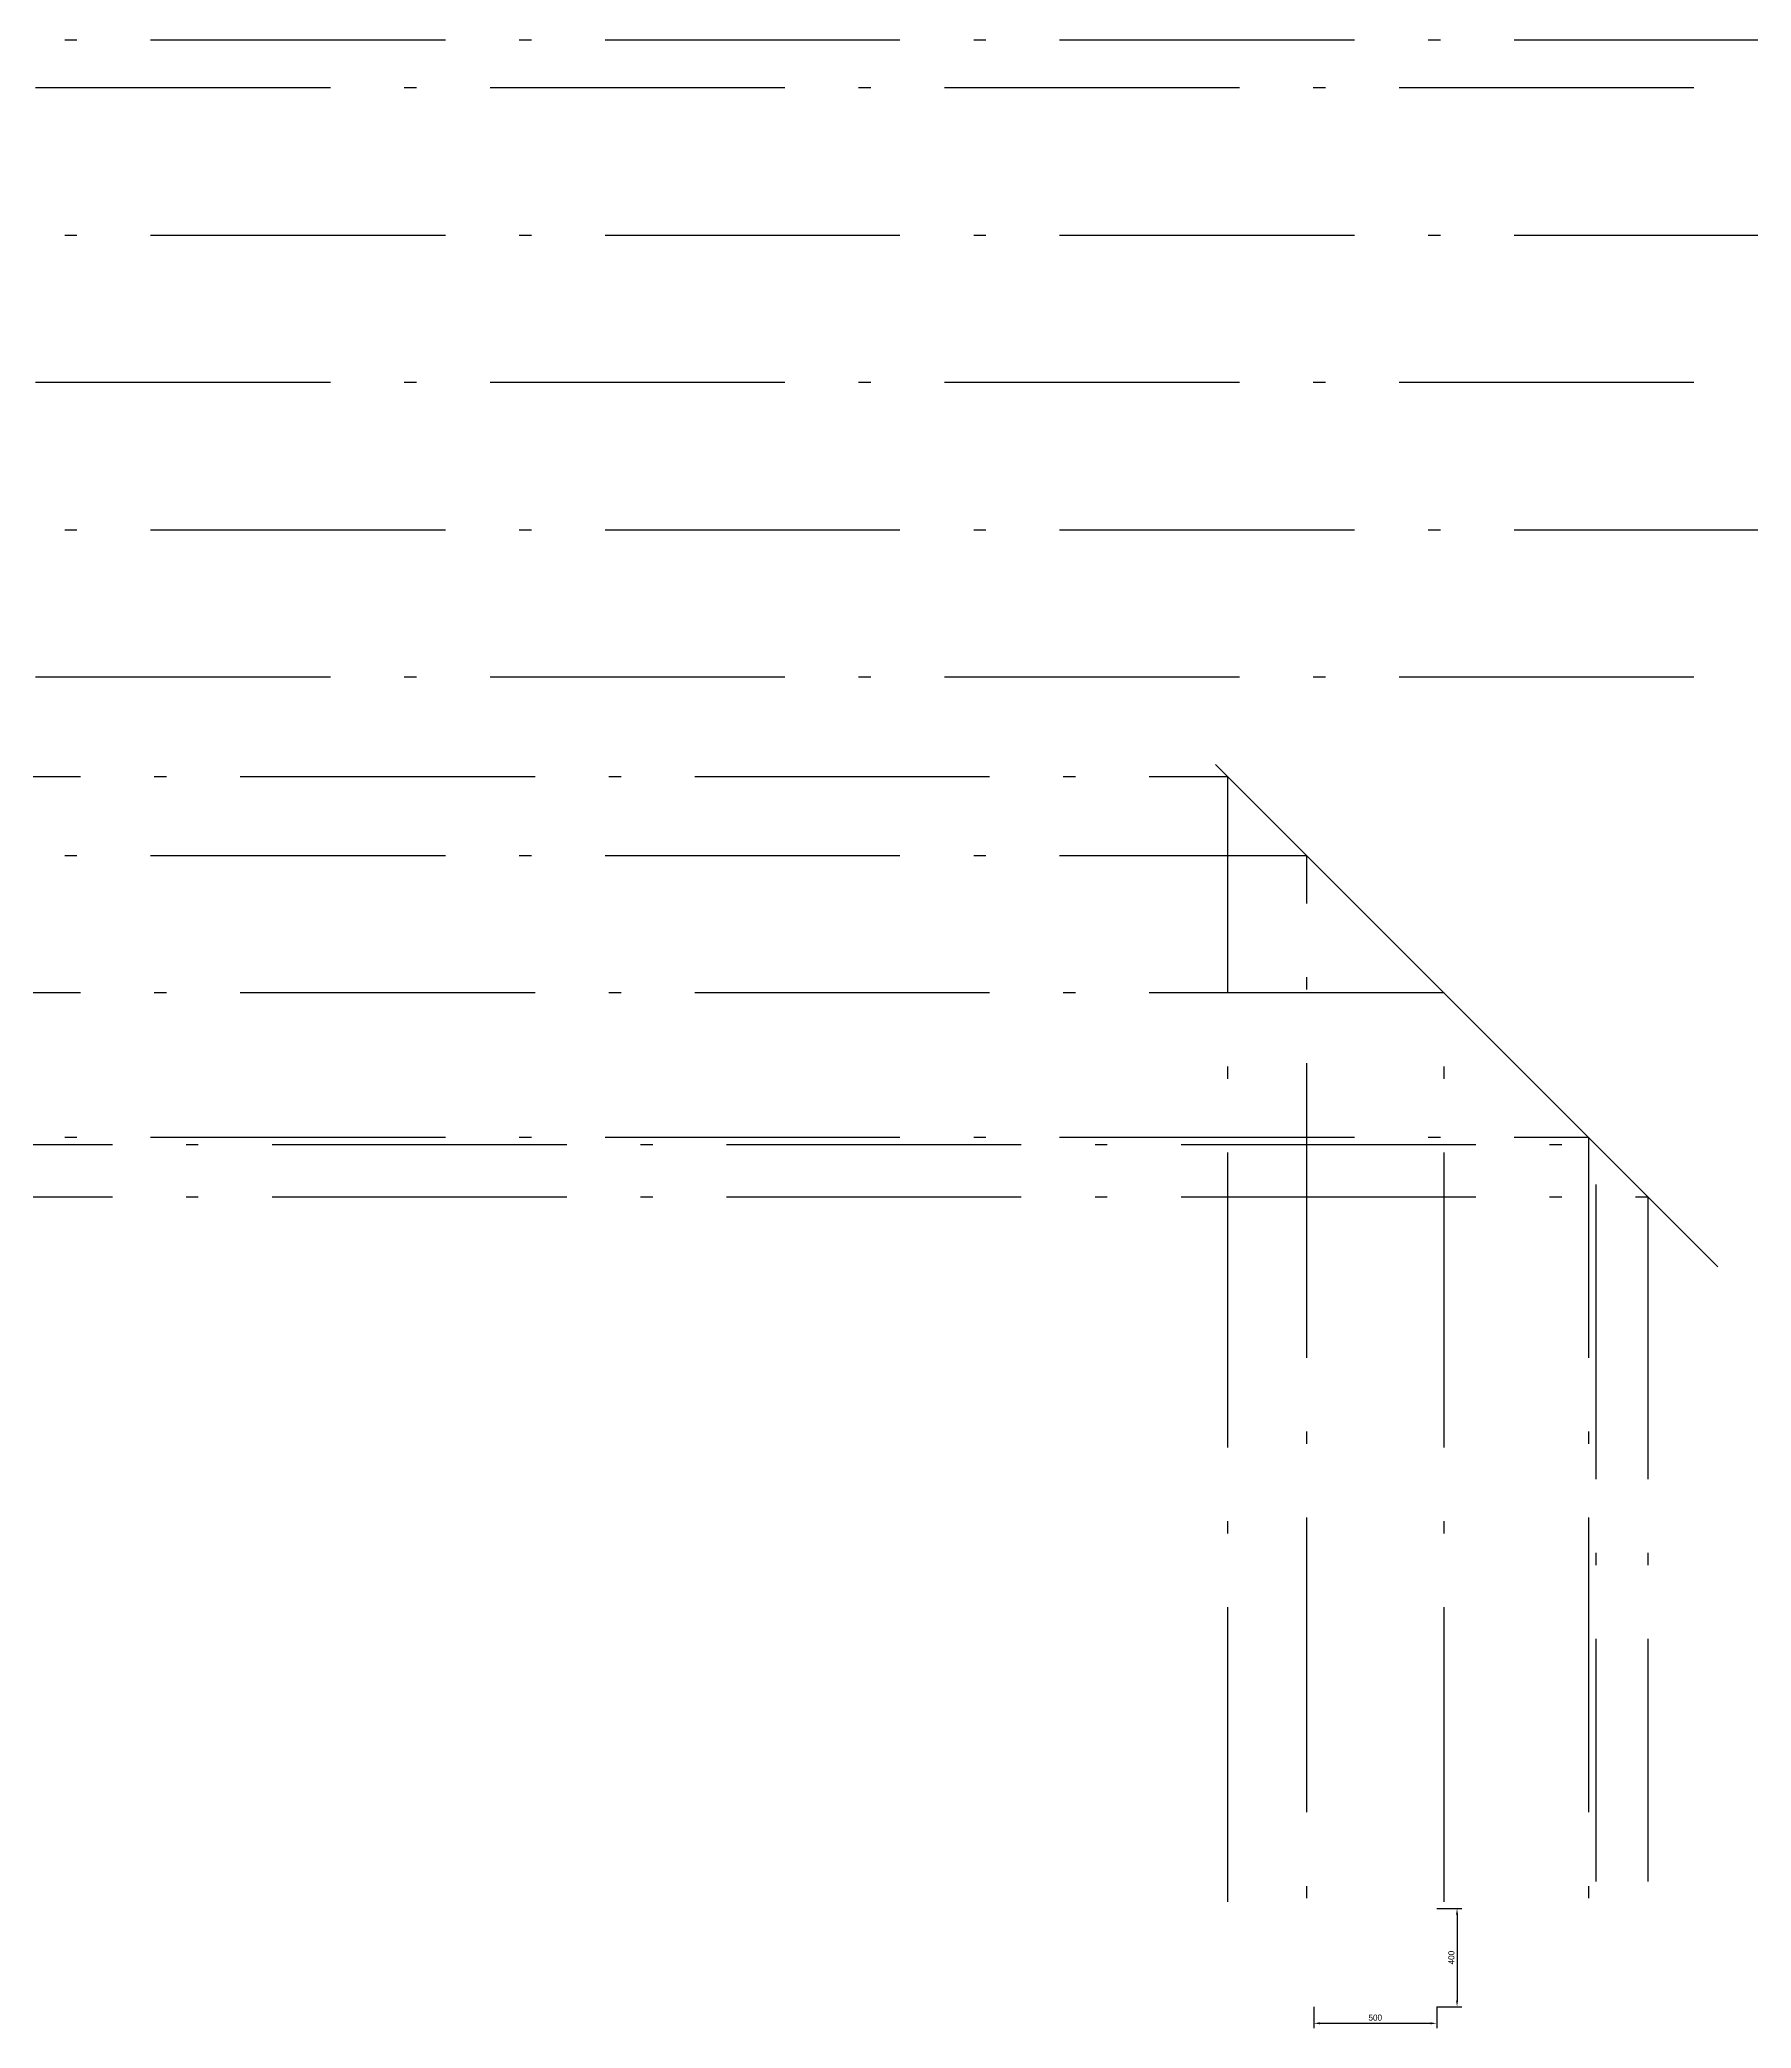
# Model space of a CAD drawing. Header units: millimetres. Extents: x -2864 to 34763, y -11990 to 22396.
# Drawn here: x 20456 to 27422, y 5136 to 13230 of the extents above; entities that cross this region are included whole.
import ezdxf

# ---------------------------------------------------------------- set-up
doc = ezdxf.new("R2010")
doc.units = ezdxf.units.MM
doc.header["$PDMODE"] = 34
doc.header["$PDSIZE"] = 25
doc.linetypes.add('ACAD_ISO10W100', pattern=[18.5, 12, -3, 0.5, -3])
doc.layers.add('08 Размеры', color=7, linetype='Continuous')
doc.layers.add('100 noprint', color=1, linetype='Continuous', plot=False)
doc.styles.get("Standard").update_dxf_attribs({"font": 'Ubuntu-R.ttf'})
doc.dimstyles.new('ISO-25', dxfattribs={"dimtxt": 2.5, "dimasz": 2.5, "dimexe": 1.25, "dimexo": 0.625, "dimtad": 1, "dimtxsty": 'Standard', "dimcen": 2.5, "dimadec": 0, "dimazin": 0, "dimtfac": 1, "dimtmove": 0, "dimatfit": 3, "dimfxl": 1, "dimarcsym": 0})

# ---------------------------------------------------------------- blocks, each defined once
blk = doc.blocks.new('*D2679')
at = {"layer": '08 Размеры', "color": 0, "lineweight": -2}
for p, q in [((25641.9, 5223.3), (25641.9, 5135.9)), ((26141.9, 5223.3), (26141.9, 5135.9)), ((25666.9, 5155.9), (26116.9, 5155.9))]:
    blk.add_line(p, q, dxfattribs=at)
at = {"layer": '08 Размеры', "color": 0}
for points in [[(25666.9, 5160), (25666.9, 5151.7), (25641.9, 5155.9)], [(26116.9, 5151.7), (26116.9, 5160), (26141.9, 5155.9)]]:
    blk.add_solid(points, dxfattribs=at)
at = {"layer": 'Defpoints', "color": 0}
for p in [(25641.9, 5223.3), (26141.9, 5223.3), (26141.9, 5155.9)]:
    blk.add_point(p, dxfattribs=at)
at = {"layer": '08 Размеры', "color": 0, "insert": (25891.9, 5178.9), "char_height": 25, "attachment_point": 5}
blk.add_mtext('500', dxfattribs=at)
blk = doc.blocks.new('*D2680')
at = {"layer": '08 Размеры', "color": 0, "lineweight": -2}
for p, q in [((26141.9, 5623.3), (26244.8, 5623.3)), ((26224.8, 5598.3), (26224.8, 5248.3)), ((26141.9, 5223.3), (26244.8, 5223.3))]:
    blk.add_line(p, q, dxfattribs=at)
at = {"layer": '08 Размеры', "color": 0}
for points in [[(26228.9, 5598.3), (26220.6, 5598.3), (26224.8, 5623.3)], [(26220.6, 5248.3), (26228.9, 5248.3), (26224.8, 5223.3)]]:
    blk.add_solid(points, dxfattribs=at)
at = {"layer": 'Defpoints', "color": 0}
for p in [(26141.9, 5623.3), (26141.9, 5223.3), (26224.8, 5223.3)]:
    blk.add_point(p, dxfattribs=at)
at = {"layer": '08 Размеры', "color": 0, "insert": (26201.7, 5423.3), "char_height": 25, "attachment_point": 5, "rotation": 90}
blk.add_mtext('400', dxfattribs=at)

msp = doc.modelspace()

# ---------------------------------------------------------------- linework, layer by layer
at = {"layer": '100 noprint', "color": 1, "linetype": 'ACAD_ISO10W100', "lineweight": -2, "ltscale": 100, "flags": 128}
for points in [[(13507.2, 13230.1), (31859, 13230.1), (31859, 8650.3)], [(32054, 8650.3), (32054, 13035.1), (13507.2, 13035.1)], [(13507.2, 12435.1), (32654, 12435.1), (32654, 8650.3)], [(33254, 8650.3), (33254, 11835.1), (13507.2, 11835.1)], [(13507.2, 11235.1), (33854, 11235.1), (33854, 8650.3)], [(34454, 8650.3), (34454, 10635.1), (13507.2, 10635.1)], [(25291.9, 5650.3), (25291.9, 10230.1), (13507.2, 10230.1)], [(13507.2, 9910.1), (25611.9, 9910.1), (25611.9, 5650.3)], [(26171.9, 5650.3), (26171.9, 9350.1), (13507.2, 9350.1)], [(13507.2, 8762.6), (26759.4, 8762.6), (26759.4, 5650.3)], [(14001.2, 8732.6), (26789.4, 8732.6), (26789.4, 5733.3)], [(14001.2, 8520.1), (27001.9, 8520.1), (27001.9, 5733.3)]]:
    msp.add_lwpolyline(points, dxfattribs=at)
at = {"layer": '100 noprint', "color": 1, "lineweight": -2, "ltscale": 100, "flags": 128}
msp.add_lwpolyline([(25241.4, 10280.6), (27286.4, 8235.6)], dxfattribs=at)

# ---------------------------------------------------------------- dimensions: what is measured, and where the dimension line sits
at = {"layer": '08 Размеры'}
dim = msp.add_linear_dim(base=(26224.8, 5223.3), p1=(26141.9, 5623.3), p2=(26141.9, 5223.3), angle=90, dimstyle='ISO-25', override={"dimtxt": 25, "dimasz": 25, "dimexe": 20, "dimexo": 0, "dimgap": 10, "dimdec": 0}, dxfattribs=at)
dim.commit()
dim.dimension.update_dxf_attribs({"geometry": '*D2680', "text_midpoint": (26201.7, 5423.3)})
dim = msp.add_linear_dim(base=(26141.9, 5155.9), p1=(25641.9, 5223.3), p2=(26141.9, 5223.3), dimstyle='ISO-25', override={"dimtxt": 25, "dimasz": 25, "dimexe": 20, "dimexo": 0, "dimgap": 10, "dimdec": 0}, dxfattribs=at)
dim.commit()
dim.dimension.update_dxf_attribs({"geometry": '*D2679', "text_midpoint": (25891.9, 5178.9)})

doc.saveas('drawing.dxf')
